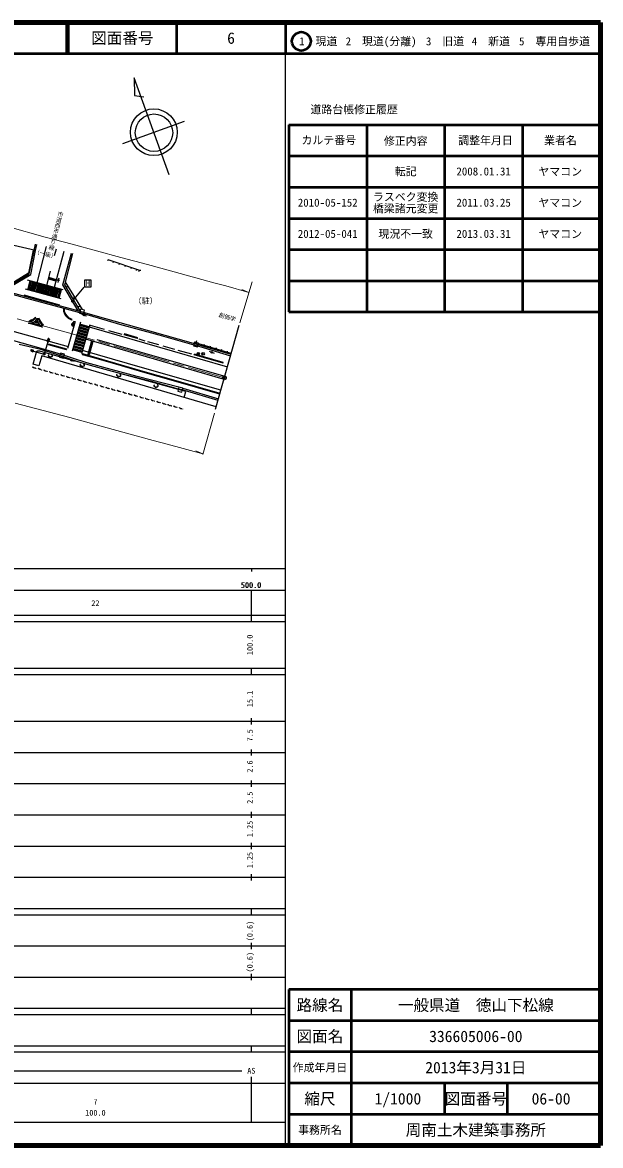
# Model space of a CAD drawing. Units: millimetres at full size, sheet at 1:1000; details may follow other scales. Extents: x 40000 to 680000, y 20000 to 380000.
# Drawn here: x 494588 to 680000, y 20000 to 380000 of the extents above; entities that cross this region are included whole.
import ezdxf
from ezdxf.enums import TextEntityAlignment as Align

# ---------------------------------------------------------------- set-up
doc = ezdxf.new("R2010")
doc.units = ezdxf.units.MM
doc.header["$LTSCALE"] = 1000
doc.header["$PDMODE"] = 32
doc.header["$PDSIZE"] = 500
doc.linetypes.add('CHAIN', pattern=[18.5, 12, -1.5, 3.5, -1.5])
for name, color, linetype, lineweight in [('M-BGD', 7, 'Continuous', 25), ('M-BGD-EXST', 7, 'Continuous', 25), ('M-BMK', 2, 'CHAIN', 13), ('M-BMK-OTRS', 5, 'Continuous', 25), ('M-BMK-SRVR', 3, 'Continuous', 25), ('M-STR-HTXT', 7, 'Continuous', 13), ('M-STR-STRC', 7, 'Continuous', 25), ('M-TTL', 2, 'Continuous', 13), ('M-TTL-BAND', 7, 'Continuous', 25), ('M-TTL-FRAM', 2, 'Continuous', 50), ('M-TTL-LINE', 7, 'Continuous', 50)]:
    doc.layers.add(name, color=color, linetype=linetype, lineweight=lineweight)
for name, color, linetype in [('M-BMK-HTXT', 7, 'Continuous'), ('M-OTRS', 6, 'Continuous'), ('M-TTL-TXT', 7, 'Continuous')]:
    doc.layers.add(name, color=color, linetype=linetype)
doc.styles.add('@ＭＳ ゴシック', font='')
doc.styles.add('ＭＳ ゴシック', font='')
doc.styles.get('@ＭＳ ゴシック').set_extended_font_data('@MS Gothic')
doc.styles.get('ＭＳ ゴシック').set_extended_font_data('MS Gothic')

msp = doc.modelspace()

# ---------------------------------------------------------------- hatches: boundary and pattern name
at = {"layer": 'M-BGD-EXST'}
msp.add_hatch(color=256, dxfattribs=at).paths.add_polyline_path([(510411, 290524, 1), (510850, 290763, 0.41421), (510511, 290863, 0.41421)])
at = {"layer": 'M-STR-STRC'}
for points in [[(497538, 297023), (497104, 297141), (496334, 294309), (496768, 294191)], [(498407, 296787), (497972, 296905), (497203, 294073), (497637, 293955)], [(499275, 296551), (498841, 296669), (498071, 293837), (498505, 293719)], [(500144, 296315), (499709, 296433), (498940, 293601), (499374, 293483)], [(501012, 296079), (500578, 296197), (499808, 293365), (500242, 293247)], [(501881, 295843), (501446, 295961), (500677, 293129), (501111, 293011)], [(502749, 295607), (502315, 295725), (501545, 292893), (501979, 292775)], [(503618, 295371), (503183, 295489), (502414, 292657), (502848, 292539)], [(505455, 297652), (502996, 298302), (502881, 297867), (505340, 297217)], [(504486, 295135), (504052, 295253), (503282, 292421), (503716, 292303)], [(505355, 294898), (504920, 295016), (504151, 292185), (504585, 292067)], [(506223, 294662), (505789, 294780), (505019, 291949), (505453, 291830)], [(507092, 294426), (506657, 294544), (505888, 291712), (506322, 291594)], [(496495, 284004), (497707, 284186), (497657, 284315, 0.08366), (498885, 285272), (498701, 285441, -0.08183), (497567, 284551), (497517, 284680), (497517, 284680)], [(499707, 283597, -0.06093), (499453, 284276), (498847, 284446, -0.06093), (498277, 283998)], [(499807, 285213), (499989, 284001), (500118, 284051, 0.08366), (501074, 282823), (501243, 283007, -0.08183), (500353, 284141), (500483, 284191), (500483, 284191)], [(500968, 282333, -0.07135), (500281, 282829), (497387, 283640, -0.07135), (496542, 283573)], [(515511, 280737), (512514, 281579), (512393, 281145), (515390, 280304)], [(515755, 281604), (512758, 282445), (512636, 282012), (515633, 281170)], [(515998, 282470), (513001, 283312), (512879, 282878), (515876, 282037)], [(514295, 276405), (511298, 277246), (511176, 276813), (514173, 275971)], [(514538, 277271), (511541, 278113), (511419, 277679), (514416, 276838)], [(514781, 278138), (511784, 278979), (511663, 278546), (514660, 277704)], [(514990, 278882), (511997, 279738), (511906, 279412), (514903, 278571)], [(512028, 279846), (511997, 279738), (514990, 278882), (515025, 279004)], [(515268, 279871), (512271, 280712), (512149, 280279), (515146, 279437)], [(517182, 277781), (516749, 277906), (515749, 274303), (516181, 274177)], [(513808, 274672), (510811, 275513), (510689, 275080), (513686, 274238)], [(514051, 275538), (511054, 276380), (510933, 275947), (513930, 275105)], [(516181, 274177), (515749, 274303), (515540, 273550), (515973, 273429)], [(551310, 274056, 1), (550636, 273626, 0.41421), (551188, 273504, 0.41421)]]:
    msp.add_hatch(color=256, dxfattribs=at).paths.add_polyline_path(points)

# ---------------------------------------------------------------- linework, layer by layer
at = {"layer": 'M-BGD'}
for p, q in [((498804, 306852), (499219, 308835)), ((521922, 303674), (522032, 304000)), ((523703, 303085), (523810, 303401)), ((525607, 302446), (525713, 302759)), ((527562, 301756), (527677, 302098)), ((529429, 301117), (529547, 301467)), ((531189, 300527), (531306, 300874)), ((531950, 300205), (532087, 300611)), ((506065, 297152), (505923, 296603)), ((506191, 297636), (506329, 298168)), ((513822, 287945), (508317, 296972)), ((495081, 292650), (506489, 289493)), ((510417, 284541), (510535, 284761)), ((514125, 286269), (513602, 286440)), ((514600, 286114), (515140, 285938)), ((527266, 280156), (527195, 279917)), ((531507, 278647), (527195, 279917)), ((531578, 278886), (527266, 280156)), ((531507, 278647), (531578, 278886)), ((561573, 273909), (550109, 277282)), ((550369, 277916), (550177, 277262)), ((502992, 276653), (503061, 276893)), ((508732, 275016), (502992, 276653)), ((508801, 275256), (503061, 276893)), ((508732, 275016), (508801, 275256)), ((513865, 273501), (513934, 273741)), ((549708, 273450), (549777, 273690)), ((558997, 271054), (549777, 273690)), ((552107, 273859), (552413, 273782)), ((552616, 273731), (552922, 273654)), ((552899, 276812), (552804, 276489)), ((555074, 274357), (554551, 274528)), ((554794, 276248), (554701, 275931)), ((555549, 274202), (556088, 274026)), ((556682, 275664), (556596, 275373)), ((558454, 275221), (558348, 274858)), ((560297, 274657), (560196, 274314)), ((510165, 271752), (509642, 271922)), ((510640, 271596), (511180, 271420)), ((558928, 270813), (549708, 273450)), ((558928, 270813), (558997, 271054)), ((545885, 262188), (544623, 262499)), ((546022, 262741), (557463, 259317))]:
    msp.add_line(p, q, dxfattribs=at)
for points in [[(488946, 294253), (497225, 299184), (498804, 306852), (491812, 308453), (491154, 308560), (490687, 308555), (490327, 308399), (489932, 308082), (489830, 307663), (486991, 294769), (487696, 294613)], [(498049, 307025), (496481, 299585), (488373, 294645)], [(488787, 294542), (496747, 299468), (498765, 308940)], [(512458, 287533), (507568, 295857), (510295, 306017)], [(510687, 305932), (508045, 295944), (512974, 287607)], [(521926, 304036), (532137, 300594), (532532, 300594)], [(508399, 295679), (508257, 295597), (508282, 295435), (508496, 295440), (508481, 295282), (508669, 295206), (508837, 295292), (508837, 295399), (508918, 295287), (509106, 295409), (509127, 295643), (508944, 295704)], [(486440, 294207), (495927, 291655), (507905, 288371), (515951, 286130), (525671, 283329), (538350, 279871), (552496, 275853), (561361, 273158)], [(561476, 273565), (548690, 277330), (531268, 282245), (518665, 285747), (511591, 287782), (500029, 290927), (487924, 294220)], [(510560, 292097), (510417, 292016), (510443, 291853), (510657, 291858), (510641, 291701), (510830, 291624), (510997, 291711), (510997, 291818), (511079, 291706), (511267, 291828), (511287, 292062), (511104, 292123)], [(510417, 284541), (509363, 285103), (508816, 285650), (508167, 286480), (507873, 287340), (507817, 288395)], [(510535, 284761), (509513, 285306), (509003, 285816), (508390, 286600), (508121, 287388), (508072, 288325)], [(512274, 289287), (512132, 289206), (512157, 289043), (512371, 289048), (512356, 288890), (512544, 288814), (512712, 288900), (512712, 289007), (512793, 288895), (512981, 289017), (513002, 289251), (512819, 289312)], [(506025, 273846), (501357, 275298), (491032, 278172), (476139, 282317), (466756, 284814)], [(513151, 270974), (505507, 273590), (500517, 275143), (493586, 276765)], [(556739, 256746), (500776, 273102), (499837, 269888), (498035, 270467), (499053, 274346), (499175, 274585), (499399, 274715), (499691, 274759), (500050, 274697), (506368, 272958), (509642, 271922)], [(544760, 263052), (531378, 266543), (523093, 268778), (515221, 270904), (506025, 273846)], [(557949, 261041), (543130, 265327), (533264, 268167), (524581, 270701), (517560, 272706), (513934, 273741)], [(503023, 273450), (502786, 273314), (502828, 273043), (503184, 273052), (503159, 272789), (503472, 272662), (503752, 272806), (503752, 272984), (503888, 272797), (504202, 273001), (504236, 273390), (503930, 273492)], [(546437, 259757), (547003, 261701), (530908, 266086), (516415, 270035), (511289, 271509)], [(513273, 270426), (513036, 270291), (513078, 270020), (513434, 270028), (513409, 269765), (513722, 269638), (514002, 269782), (514002, 269960), (514138, 269774), (514452, 269977), (514485, 270367), (514180, 270469)], [(557881, 260801), (543061, 265087), (533195, 267927), (524511, 270460), (517491, 272466), (513865, 273501)], [(498623, 269248), (498306, 269208), (497959, 269528), (497695, 269450)], [(500434, 268746), (500117, 268706), (499770, 269026), (499506, 268948)], [(502245, 268244), (501927, 268204), (501581, 268524), (501317, 268446)], [(504056, 267742), (503738, 267702), (503392, 268022), (503128, 267944)], [(505867, 267240), (505549, 267200), (505203, 267520), (504939, 267442)], [(507678, 266738), (507360, 266698), (507014, 267018), (506750, 266940)], [(509489, 266236), (509171, 266196), (508825, 266516), (508561, 266438)], [(524963, 267209), (524726, 267073), (524768, 266802), (525124, 266811), (525099, 266548), (525413, 266421), (525692, 266565), (525692, 266743), (525828, 266556), (526142, 266760), (526176, 267149), (525870, 267251)], [(544623, 262499), (536394, 264758), (528332, 266788)], [(511300, 265734), (510982, 265694), (510636, 266014), (510372, 265936)], [(513111, 265232), (512793, 265192), (512447, 265512), (512183, 265434)], [(514922, 264730), (514604, 264690), (514258, 265010), (513994, 264932)], [(516733, 264228), (516415, 264188), (516069, 264508), (515805, 264430)], [(518544, 263726), (518226, 263686), (517880, 264006), (517616, 263928)], [(520355, 263224), (520037, 263184), (519691, 263504), (519427, 263426)], [(522166, 262722), (521848, 262682), (521502, 263002), (521238, 262924)], [(536929, 263813), (536691, 263677), (536734, 263406), (537090, 263415), (537064, 263152), (537378, 263025), (537658, 263169), (537658, 263347), (537794, 263161), (538107, 263364), (538141, 263754), (537836, 263855)], [(523977, 262220), (523659, 262180), (523313, 262500), (523049, 262422)], [(525788, 261718), (525470, 261677), (525124, 261998), (524860, 261920)], [(527599, 261215), (527281, 261175), (526935, 261496), (526671, 261418)], [(529410, 260713), (529092, 260673), (528746, 260994), (528481, 260916)], [(531221, 260211), (530903, 260171), (530557, 260492), (530292, 260414)], [(533031, 259709), (532714, 259669), (532368, 259990), (532103, 259912)], [(534842, 259207), (534525, 259167), (534179, 259488), (533914, 259410)], [(557335, 258863), (546553, 262023), (545885, 262188)], [(536653, 258705), (536336, 258665), (535989, 258986), (535725, 258908)], [(538464, 258203), (538147, 258163), (537800, 258484), (537536, 258406)], [(540275, 257701), (539957, 257661), (539611, 257982), (539347, 257904)], [(542086, 257199), (541768, 257159), (541422, 257480), (541158, 257402)], [(543897, 256697), (543579, 256657), (543233, 256978), (542969, 256900)], [(545708, 256195), (545390, 256155), (545044, 256476), (544780, 256398)]]:
    msp.add_lwpolyline(points, dxfattribs=at)
for points in [[(512879, 286839), (514141, 286527), (514453, 287789), (513191, 288101)], [(549445, 276293), (550707, 275981), (551019, 277244), (549757, 277555)], [(506470, 272717), (507732, 272406), (508044, 273668), (506782, 273979)], [(544448, 261790), (545710, 261479), (546022, 262741), (544760, 263052)]]:
    msp.add_lwpolyline(points, close=True, dxfattribs=at)
for centre, radius in [((506128, 297394), 250), ((514362, 286192), 250), ((552514, 273757), 420), ((555311, 274280), 250), ((510402, 271674), 250), ((498836, 269149), 50), ((500647, 268647), 50), ((502458, 268145), 50), ((504269, 267643), 50), ((506080, 267141), 50), ((507891, 266639), 50), ((509702, 266137), 50), ((511513, 265635), 50), ((513324, 265133), 50), ((515135, 264631), 50), ((516946, 264129), 50), ((518757, 263627), 50), ((520568, 263125), 50), ((522378, 262623), 50), ((524189, 262121), 50), ((526000, 261619), 50), ((527811, 261117), 50), ((529622, 260615), 50), ((531433, 260113), 50), ((533244, 259611), 50), ((535055, 259109), 50), ((536866, 258607), 50), ((538677, 258105), 50), ((540488, 257603), 50), ((542299, 257101), 50), ((544110, 256599), 50), ((545921, 256097), 50)]:
    msp.add_circle(centre, radius, dxfattribs=at)
at = {"layer": 'M-BGD-EXST'}
for p, q in [((514488, 297381), (514488, 295281)), ((516588, 297381), (514488, 297381)), ((514488, 295281), (516588, 295281)), ((516588, 295281), (516588, 297381)), ((510630, 290643), (514387, 295185))]:
    msp.add_line(p, q, dxfattribs=at)
msp.add_circle((510630, 290643), 250, dxfattribs=at)
at = {"layer": 'M-BMK'}
msp.add_lwpolyline([(559364, 266067), (535474, 273023), (509311, 280506), (463280, 293085), (442164, 298784), (416556, 305626), (408561, 307468), (403352, 308557), (398275, 309475), (393851, 310221), (389234, 310931), (382712, 311839), (377131, 312470), (371588, 313007), (365394, 313697), (349903, 314093), (335255, 313969), (323635, 313329), (311220, 312426)], dxfattribs=at)
at = {"layer": 'M-BMK-OTRS'}
msp.add_line((556539, 256036), (564113, 282931), dxfattribs=at)
at = {"layer": 'M-BMK-SRVR'}
for p, q in [((530400, 362229), (530526, 356563)), ((541619, 331163), (530400, 362229)), ((530526, 356563), (533505, 356208)), ((526818, 341234), (546569, 348367))]:
    msp.add_line(p, q, dxfattribs=at)
for centre, radius in [((536733, 344815), 7500), ((536779, 344664), 6000), ((559364, 266067), 600)]:
    msp.add_circle(centre, radius, dxfattribs=at)
at = {"layer": 'M-OTRS'}
msp.add_point((559364, 266067), dxfattribs=at)
at = {"layer": 'M-STR-HTXT'}
for p, q in [((568247, 296860), (564340, 283736)), ((567240, 293476), (564987, 294452)), ((556208, 254796), (552414, 241496)), ((552489, 241757), (550228, 242713))]:
    msp.add_line(p, q, dxfattribs=at)
for points in [[(489745, 314572), (501907, 311171), (510487, 308963), (526115, 304653), (534668, 302383), (543202, 300085), (555937, 296566), (559776, 295534), (567240, 293476)], [(552489, 241757), (541044, 244809), (536547, 246020), (526790, 248677), (509755, 253330), (492202, 258004)]]:
    msp.add_lwpolyline(points, dxfattribs=at)
at = {"layer": 'M-STR-STRC'}
for p, q in [((502210, 308143), (499154, 296584)), ((507825, 306617), (504769, 295058)), ((505371, 307284), (504812, 305169)), ((503515, 300265), (502315, 295725)), ((507630, 294280), (496216, 297383)), ((496334, 294309), (497104, 297141)), ((496768, 294191), (497538, 297023)), ((497203, 294073), (497972, 296905)), ((497637, 293955), (498407, 296787)), ((498071, 293837), (498841, 296669)), ((498505, 293719), (499275, 296551)), ((498940, 293601), (499709, 296433)), ((499374, 293483), (500144, 296315)), ((499808, 293365), (500578, 296197)), ((500242, 293247), (501012, 296079)), ((500677, 293129), (501446, 295961)), ((501111, 293011), (501881, 295843)), ((501545, 292893), (502315, 295725)), ((501979, 292775), (502749, 295607)), ((502414, 292657), (503183, 295489)), ((502848, 292539), (503618, 295371)), ((502881, 297867), (505340, 297217)), ((502996, 298302), (505455, 297652)), ((503282, 292421), (504052, 295253)), ((506967, 291419), (495552, 294522)), ((503716, 292303), (504486, 295135)), ((504151, 292185), (504920, 295016)), ((504585, 292067), (505355, 294898)), ((505019, 291949), (505789, 294780)), ((505453, 291830), (506223, 294662)), ((505888, 291712), (506657, 294544)), ((506322, 291594), (507092, 294426)), ((498885, 285272), (498701, 285441)), ((498847, 284446), (499453, 284276)), ((488064, 281987), (509200, 276169)), ((500968, 282333), (496542, 283573)), ((497387, 283640), (500281, 282829)), ((498277, 283998), (499707, 283597)), ((501074, 282823), (501243, 283007)), ((511475, 284116), (508993, 275445)), ((510417, 283072), (510576, 283599)), ((513176, 283936), (510557, 274608)), ((510939, 283775), (511152, 284323)), ((511102, 283440), (510944, 282913)), ((515390, 280304), (512393, 281145)), ((515511, 280737), (512514, 281579)), ((515633, 281170), (512636, 282012)), ((515755, 281604), (512758, 282445)), ((515876, 282037), (512879, 282878)), ((515998, 282470), (513001, 283312)), ((516179, 283116), (513560, 273788)), ((515995, 282458), (560369, 269635)), ((520924, 281563), (516381, 282840)), ((526574, 279988), (522333, 281184)), ((502727, 277615), (501557, 273722)), ((502546, 277957), (502704, 278484)), ((503231, 278325), (503072, 277799)), ((514295, 276405), (511298, 277246)), ((514416, 276838), (511419, 277679)), ((514538, 277271), (511541, 278113)), ((514660, 277704), (511663, 278546)), ((514781, 278138), (511784, 278979)), ((514903, 278571), (511906, 279412)), ((515025, 279004), (512028, 279846)), ((515146, 279437), (512149, 280279)), ((515268, 279871), (512271, 280712)), ((558920, 265663), (514870, 278452)), ((516749, 277906), (515540, 273550)), ((517182, 277781), (515973, 273429)), ((559176, 266637), (518571, 278245)), ((534000, 277886), (532069, 278433)), ((538323, 276663), (534840, 277648)), ((497482, 274570), (497441, 274583)), ((497741, 274491), (497482, 274570)), ((497602, 275109), (497643, 275096)), ((497643, 275096), (497903, 275017)), ((497814, 274468), (497741, 274491)), ((497903, 275017), (497975, 274994)), ((498157, 274651), (501557, 273722)), ((513686, 274238), (510689, 275080)), ((513808, 274672), (510811, 275513)), ((513930, 275105), (510933, 275947)), ((514051, 275538), (511054, 276380)), ((514173, 275971), (511176, 276813)), ((543484, 275202), (539737, 276263)), ((548967, 273651), (544556, 274899)), ((515973, 273429), (515540, 273550))]:
    msp.add_line(p, q, dxfattribs=at)
for points in [[(497517, 284680), (496495, 284004), (497707, 284186), (497657, 284315)], [(497567, 284551), (497517, 284680), (497517, 284680)], [(500483, 284191), (499807, 285213), (499989, 284001), (500118, 284051)], [(500353, 284141), (500483, 284191), (500483, 284191)], [(558251, 262116), (533079, 269252), (513859, 274854)]]:
    msp.add_lwpolyline(points, dxfattribs=at)
for centre, radius in [((510674, 282960), 75), ((510763, 283257), 75), ((510853, 283554), 75), ((502802, 277846), 75), ((502892, 278143), 75), ((502981, 278439), 75), ((497521, 274843), 75), ((497884, 274732), 75), ((501557, 273722), 300), ((550973, 273841), 400)]:
    msp.add_circle(centre, radius, dxfattribs=at)
for centre, radius, start, end in [((496731, 286552), 2985, 266.37494, 332.32996), ((495433, 288438), 4434, 298.75882, 317.47189), ((495433, 288438), 4684, 298.34322, 317.47189), ((502355, 284977), 2985, 176.37494, 242.32996), ((504241, 286275), 4684, 208.34322, 227.47189), ((504241, 286275), 4434, 208.75882, 227.47189), ((510680, 282993), 275, 163.23494, 253.23494), ((510839, 283519), 275, 73.23494, 163.23494), ((510680, 282993), 275, 253.23494, 343.23494), ((510839, 283519), 275, 343.23494, 73.23494), ((502809, 277878), 275, 163.23494, 253.23494), ((502968, 278405), 275, 73.23494, 163.23494), ((502809, 277878), 275, 253.23494, 343.23494), ((502968, 278405), 275, 343.23494, 73.23494), ((497521, 274846), 275, 162.94363, 252.94363), ((497521, 274846), 275, 72.94363, 162.94363), ((497894, 274731), 275, 252.94363, 342.94363), ((497894, 274731), 275, 342.94363, 72.94363)]:
    msp.add_arc(centre, radius, start, end, dxfattribs=at)
at = {"layer": 'M-TTL', "lineweight": 140}
for p, q in [((680000, 380000), (40000, 380000)), ((680000, 20000), (680000, 380000)), ((40000, 20000), (680000, 20000))]:
    msp.add_line(p, q, dxfattribs=at)
at = {"layer": 'M-TTL-BAND'}
for p, q in [((579000, 20000), (579000, 370000)), ((40000, 205000), (579000, 205000)), ((568000, 205000), (568000, 204000)), ((68000, 198000), (579000, 198000)), ((568000, 188000), (568000, 198000)), ((40000, 190000), (579000, 190000)), ((40000, 188000), (579000, 188000)), ((40000, 173000), (579000, 173000)), ((568000, 171000), (568000, 173000)), ((40000, 171000), (579000, 171000)), ((40000, 156000), (579000, 156000)), ((568000, 155000), (568000, 157000)), ((46000, 146000), (579000, 146000)), ((568000, 145000), (568000, 147000)), ((568000, 135000), (568000, 137000)), ((52000, 136000), (579000, 136000)), ((46000, 126000), (579000, 126000)), ((568000, 125000), (568000, 127000)), ((52000, 116000), (579000, 116000)), ((568000, 115000), (568000, 117000)), ((46000, 106000), (579000, 106000)), ((568000, 105000), (568000, 107000)), ((40000, 96000), (579000, 96000)), ((40000, 94000), (579000, 94000)), ((568000, 94000), (568000, 96000)), ((49000, 84000), (579000, 84000)), ((568000, 83000), (568000, 85000)), ((40000, 74000), (579000, 74000)), ((568000, 73000), (568000, 75000)), ((40000, 64000), (579000, 64000)), ((40000, 62000), (579000, 62000)), ((568000, 62000), (568000, 64000)), ((40000, 52000), (579000, 52000)), ((568000, 50000), (568000, 52000)), ((40000, 50000), (579000, 50000)), ((71000, 44000), (565000, 44000)), ((40000, 40000), (579000, 40000)), ((568000, 27500), (568000, 42000)), ((68000, 27500), (579000, 27500))]:
    msp.add_line(p, q, dxfattribs=at)
at = {"layer": 'M-TTL-FRAM'}
for p, q in [((580000, 347197), (580000, 287197)), ((580000, 347197), (680000, 347197)), ((580000, 287197), (680000, 287197)), ((680000, 70000), (580000, 70000)), ((580000, 70000), (580000, 20000))]:
    msp.add_line(p, q, dxfattribs=at)
at = {"layer": 'M-TTL-LINE'}
for p, q in [((508747, 380000), (508747, 370000)), ((509247, 380000), (509247, 370000)), ((543997, 380000), (543997, 370000)), ((579000, 380000), (579000, 370000)), ((40000, 370000), (680000, 370000)), ((605000, 347197), (605000, 287197)), ((630000, 347197), (630000, 287197)), ((655000, 347197), (655000, 287197)), ((580000, 337197), (680000, 337197)), ((580000, 327197), (680000, 327197)), ((580000, 317197), (680000, 317197)), ((580000, 307197), (680000, 307197)), ((580000, 297197), (680000, 297197)), ((600000, 70000), (600000, 20000)), ((680000, 60000), (580000, 60000)), ((680000, 50000), (580000, 50000)), ((680000, 40000), (580000, 40000)), ((630000, 40000), (630000, 30000)), ((650000, 40000), (650000, 30000)), ((680000, 30000), (580000, 30000))]:
    msp.add_line(p, q, dxfattribs=at)
msp.add_circle((584031, 373958), 3000, dxfattribs=at)

# ---------------------------------------------------------------- texts
at = {"layer": 'M-BGD-EXST', "style": 'ＭＳ ゴシック'}
msp.add_text('H', height=1833, dxfattribs=at).set_placement((514943, 294991), align=Align.BOTTOM_LEFT)
at = {"layer": 'M-BMK-HTXT'}
for s, rotation, style, p in [('市道西市通り線', 255.189, '@ＭＳ ゴシック', (505972, 319705)), ('（一級）', 345.569, 'ＭＳ ゴシック', (498076, 305662)), ('創価学', 342.879, 'ＭＳ ゴシック', (557312, 285349))]:
    msp.add_text(s, height=1320, rotation=rotation, dxfattribs=dict(at, style=style)).set_placement(p, align=Align.BOTTOM_LEFT)
at = {"layer": 'M-BMK-HTXT', "style": 'ＭＳ ゴシック'}
msp.add_text('（駐）', height=1833, dxfattribs=at).set_placement((530236, 289295), align=Align.BOTTOM_LEFT)
at = {"layer": 'M-TTL-BAND', "style": 'ＭＳ ゴシック'}
for s, p in [('500.0', (567844, 198195)), ('500.0', (568000, 198195)), ('22', (518000, 192405)), ('AS', (568000, 42500)), ('7', (518000, 32523)), ('100.0', (518000, 29033))]:
    msp.add_text(s, height=1833, dxfattribs=at).set_placement(p, align=Align.BOTTOM_CENTER)
for s, p in [('100.0', (569000, 180500)), ('15.1', (569000, 163174)), ('7.5', (569000, 151500)), ('2.6', (569000, 141500)), ('2.5', (569000, 131500)), ('1.25', (569000, 121500)), ('1.25', (569000, 111500)), ('(0.6)', (569000, 88764)), ('(0.6)', (569000, 78764))]:
    msp.add_text(s, height=1833, rotation=90, dxfattribs=at).set_placement(p, align=Align.BOTTOM_CENTER)
at = {"layer": 'M-TTL-TXT', "style": 'ＭＳ ゴシック'}
for s, height, p in [('図面番号', 3666, (526622, 375000)), ('6', 3666, (561497, 375000)), ('1\u3000現道', 2566, (589448, 373958)), ('2\u3000現道(分離)', 2566, (609619, 373958)), ('3\u3000旧道', 2566, (630121, 373958)), ('4\u3000新道', 2566, (644824, 373958)), ('5\u3000専用自歩道', 2566, (665228, 373958)), ('道路台帳修正履歴', 2566, (600968, 352113)), ('カルテ番号', 2566, (592839, 342277)), ('修正内容', 2566, (617509, 342023)), ('調整年月日', 2566, (643089, 342197)), ('業者名', 2566, (667134, 342197)), ('転記', 2566, (617500, 332245)), ('2008.01.31', 2566, (642500, 332245)), ('ヤマコン', 2566, (667077, 332189)), ('ラスベク変換', 2566, (617500, 324068)), ('2010-05-152', 2566, (592500, 322245)), ('橋梁諸元変更', 2566, (617500, 320362)), ('2011.03.25', 2566, (642500, 322245)), ('ヤマコン', 2566, (667077, 322189)), ('2012-05-041', 2566, (592500, 312245)), ('現況不一致', 2566, (617500, 312245)), ('2013.03.31', 2566, (642500, 312245)), ('ヤマコン', 2566, (667077, 312189)), ('路線名', 3666, (590000, 65000)), ('路線名', 3666, (590000, 65000)), ('一般県道\u3000徳山下松線', 3666, (640000, 65000)), ('図面名', 3666, (590000, 55000)), ('図面名', 3666, (590000, 55000)), ('336605006-00', 3666, (640000, 55000)), ('2013年3月31日', 3666, (640000, 45000)), ('作成年月日', 2566, (590000, 45000)), ('作成年月日', 2566, (590000, 45000)), ('縮尺', 3666, (590000, 35000)), ('縮尺', 3666, (590000, 35000)), ('1/1000', 3666, (615000, 35000)), ('図面番号', 3666, (640000, 35000)), ('図面番号', 3666, (640000, 35000)), ('06-00', 3666, (664125, 35000)), ('事務所名', 2566, (590000, 25000)), ('事務所名', 2566, (590000, 25000)), ('周南土木建築事務所', 3666, (640000, 25000))]:
    msp.add_text(s, height=height, dxfattribs=at).set_placement(p, align=Align.MIDDLE_CENTER)

doc.saveas('drawing.dxf')
